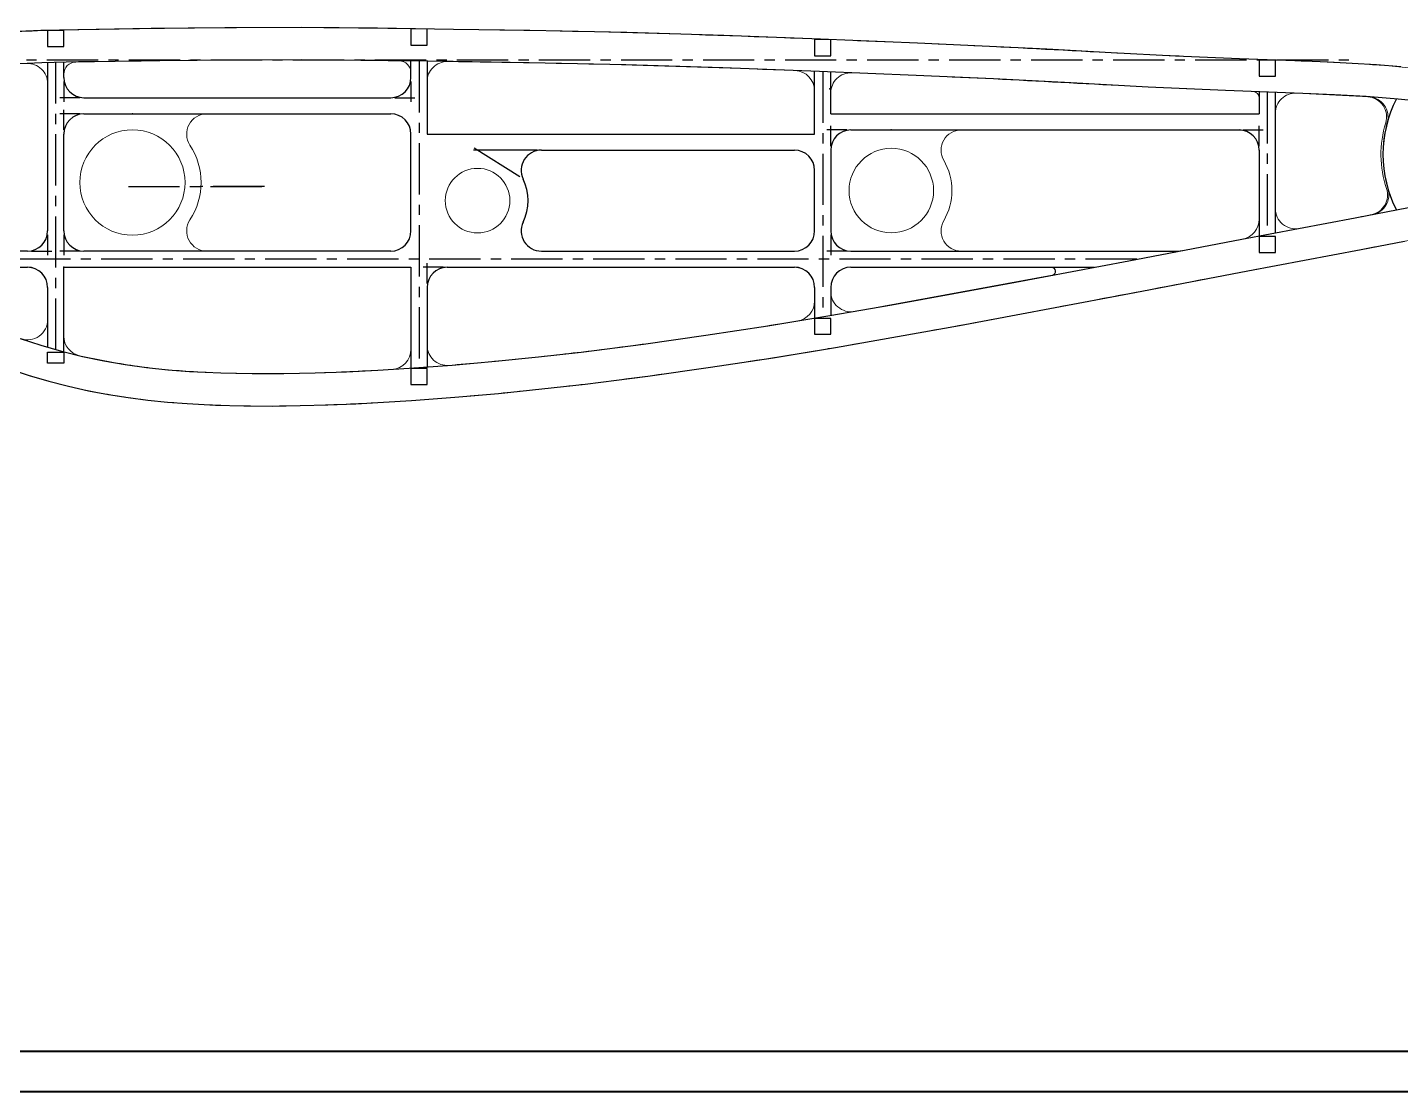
# Model space of a CAD drawing. Header units: millimetres. Extents: x 0 to 841, y -8 to 594.
# Drawn here: x 202.3 to 542.5, y 0.2 to 263.8 of the extents above; entities that cross this region are included whole.
import ezdxf

# ---------------------------------------------------------------- set-up
doc = ezdxf.new("R2010")
doc.units = ezdxf.units.MM
doc.header["$PDSIZE"] = -1
doc.linetypes.add('CENTERX2', pattern=[20.32, 12.7, -2.54, 2.54, -2.54])

msp = doc.modelspace()

# ---------------------------------------------------------------- linework, layer by layer
at = {"color": 7, "linetype": 'Continuous'}
for p, q in [((207.34, 263.02), (207.34, 259.02)), ((207.34, 263.02), (207.34, 259.02)), ((207.34, 263.02), (207.34, 259.02)), ((207.34, 263.02), (207.34, 259.02)), ((211.34, 259.02), (211.34, 263.13)), ((211.34, 259.02), (211.34, 263.13)), ((211.34, 259.02), (211.34, 263.13)), ((211.34, 259.02), (211.34, 263.13)), ((297.34, 263.45), (297.34, 259.39)), ((297.34, 263.45), (297.34, 259.39)), ((297.34, 263.45), (297.34, 259.39)), ((297.34, 263.45), (297.34, 259.39)), ((301.34, 259.39), (301.34, 263.39)), ((301.34, 259.39), (301.34, 263.39)), ((301.34, 259.39), (301.34, 263.39)), ((301.34, 259.39), (301.34, 263.39)), ((207.34, 259.02), (211.34, 259.02)), ((207.34, 259.02), (211.34, 259.02)), ((207.34, 259.02), (211.34, 259.02)), ((207.34, 259.02), (211.34, 259.02)), ((297.34, 259.39), (301.34, 259.39)), ((297.34, 259.39), (301.34, 259.39)), ((297.34, 259.39), (301.34, 259.39)), ((297.34, 259.39), (301.34, 259.39)), ((397.34, 260.91), (397.34, 256.75)), ((397.34, 260.91), (397.34, 256.75)), ((397.34, 260.91), (397.34, 256.75)), ((397.34, 260.91), (397.34, 256.75)), ((401.34, 256.75), (401.34, 260.75)), ((401.34, 256.75), (401.34, 260.75)), ((401.34, 256.75), (401.34, 260.75)), ((401.34, 256.75), (401.34, 260.75)), ((211.34, 251.37), (211.34, 255.13)), ((211.34, 251.37), (211.34, 255.13)), ((211.34, 251.37), (211.34, 255.13)), ((211.34, 251.37), (211.34, 255.13)), ((297.34, 251.37), (297.34, 255.45)), ((297.34, 251.37), (297.34, 255.45)), ((297.34, 251.37), (297.34, 255.45)), ((297.34, 251.37), (297.34, 255.45)), ((301.34, 255.39), (301.34, 237.37)), ((301.34, 255.39), (301.34, 237.37)), ((301.34, 255.39), (301.34, 237.37)), ((301.34, 255.39), (301.34, 237.37)), ((397.34, 256.75), (401.34, 256.75)), ((397.34, 256.75), (401.34, 256.75)), ((397.34, 256.75), (401.34, 256.75)), ((397.34, 256.75), (401.34, 256.75)), ((507.48, 255.82), (507.48, 251.68)), ((507.48, 255.82), (507.48, 251.68)), ((507.48, 255.82), (507.48, 251.68)), ((507.48, 255.82), (507.48, 251.68)), ((511.48, 251.68), (511.48, 255.68)), ((511.48, 251.68), (511.48, 255.68)), ((511.48, 251.68), (511.48, 255.68)), ((511.48, 251.68), (511.48, 255.68)), ((207.34, 255.02), (207.34, 213.37)), ((207.34, 255.02), (207.34, 213.37)), ((207.34, 255.02), (207.34, 213.37)), ((207.34, 255.02), (207.34, 213.37)), ((397.34, 237.37), (397.34, 252.9)), ((397.34, 237.37), (397.34, 252.9)), ((397.34, 237.37), (397.34, 252.9)), ((397.34, 237.37), (397.34, 252.9)), ((401.34, 242.37), (401.34, 252.74)), ((401.34, 242.37), (401.34, 252.74)), ((401.34, 242.37), (401.34, 252.74)), ((401.34, 242.37), (401.34, 252.74)), ((211.34, 250.37), (211.34, 245.37)), ((211.34, 250.37), (211.34, 245.37)), ((211.34, 250.37), (211.34, 245.37)), ((211.34, 250.37), (211.34, 245.37)), ((297.34, 250.37), (297.34, 245.37)), ((297.34, 250.37), (297.34, 245.37)), ((297.34, 250.37), (297.34, 245.37)), ((297.34, 250.37), (297.34, 245.37)), ((507.48, 251.68), (511.48, 251.68)), ((507.48, 251.68), (511.48, 251.68)), ((507.48, 251.68), (511.48, 251.68)), ((507.48, 251.68), (511.48, 251.68)), ((215.34, 246.37), (210.34, 246.37)), ((215.34, 246.37), (210.34, 246.37)), ((215.34, 246.37), (210.34, 246.37)), ((215.34, 246.37), (210.34, 246.37)), ((216.34, 246.37), (292.34, 246.37)), ((216.34, 246.37), (292.34, 246.37)), ((216.34, 246.37), (292.34, 246.37)), ((216.34, 246.37), (292.34, 246.37)), ((293.34, 246.37), (298.34, 246.37)), ((293.34, 246.37), (298.34, 246.37)), ((293.34, 246.37), (298.34, 246.37)), ((293.34, 246.37), (298.34, 246.37)), ((507.48, 247.82), (507.48, 242.37)), ((507.48, 247.82), (507.48, 242.37)), ((507.48, 247.82), (507.48, 242.37)), ((507.48, 247.82), (507.48, 242.37)), ((511.48, 212.88), (511.48, 247.68)), ((511.48, 212.88), (511.48, 247.68)), ((511.48, 212.88), (511.48, 247.68)), ((511.48, 212.88), (511.48, 247.68)), ((215.34, 242.37), (210.34, 242.37)), ((215.34, 242.37), (210.34, 242.37)), ((215.34, 242.37), (210.34, 242.37)), ((215.34, 242.37), (210.34, 242.37)), ((211.34, 238.37), (211.34, 243.37)), ((211.34, 238.37), (211.34, 243.37)), ((211.34, 238.37), (211.34, 243.37)), ((211.34, 238.37), (211.34, 243.37)), ((216.34, 242.37), (292.34, 242.37)), ((216.34, 242.37), (292.34, 242.37)), ((216.34, 242.37), (292.34, 242.37)), ((216.34, 242.37), (292.34, 242.37)), ((401.34, 242.37), (507.48, 242.37)), ((401.34, 242.37), (507.48, 242.37)), ((401.34, 242.37), (507.48, 242.37)), ((401.34, 242.37), (507.48, 242.37)), ((405.34, 238.37), (400.34, 238.37)), ((405.34, 238.37), (400.34, 238.37)), ((405.34, 238.37), (400.34, 238.37)), ((405.34, 238.37), (400.34, 238.37)), ((401.34, 234.37), (401.34, 239.37)), ((401.34, 234.37), (401.34, 239.37)), ((401.34, 234.37), (401.34, 239.37)), ((401.34, 234.37), (401.34, 239.37)), ((406.34, 238.37), (502.48, 238.37)), ((406.34, 238.37), (502.48, 238.37)), ((406.34, 238.37), (502.48, 238.37)), ((406.34, 238.37), (502.48, 238.37)), ((503.48, 238.37), (508.48, 238.37)), ((503.48, 238.37), (508.48, 238.37)), ((503.48, 238.37), (508.48, 238.37)), ((503.48, 238.37), (508.48, 238.37)), ((507.48, 234.37), (507.48, 239.37)), ((507.48, 234.37), (507.48, 239.37)), ((507.48, 234.37), (507.48, 239.37)), ((507.48, 234.37), (507.48, 239.37)), ((211.34, 213.37), (211.34, 237.37)), ((211.34, 213.37), (211.34, 237.37)), ((211.34, 213.37), (211.34, 237.37)), ((211.34, 213.37), (211.34, 237.37)), ((297.34, 213.37), (297.34, 237.37)), ((297.34, 213.37), (297.34, 237.37)), ((297.34, 213.37), (297.34, 237.37)), ((297.34, 213.37), (297.34, 237.37)), ((301.34, 237.37), (397.34, 237.37)), ((301.34, 237.37), (397.34, 237.37)), ((301.34, 237.37), (397.34, 237.37)), ((301.34, 237.37), (397.34, 237.37)), ((328.65, 233.37), (312.84, 233.37)), ((328.65, 233.37), (312.84, 233.37)), ((328.65, 233.37), (312.84, 233.37)), ((328.65, 233.37), (312.84, 233.37)), ((324.29, 226.76), (312.99, 233.9)), ((324.29, 226.76), (312.99, 233.9)), ((324.29, 226.76), (312.99, 233.9)), ((324.29, 226.76), (312.99, 233.9)), ((329.65, 233.37), (392.34, 233.37)), ((329.65, 233.37), (392.34, 233.37)), ((329.65, 233.37), (392.34, 233.37)), ((329.65, 233.37), (392.34, 233.37)), ((401.34, 233.37), (401.34, 213.37)), ((401.34, 233.37), (401.34, 213.37)), ((401.34, 233.37), (401.34, 213.37)), ((401.34, 233.37), (401.34, 213.37)), ((507.48, 233.37), (507.48, 212.12)), ((507.48, 233.37), (507.48, 212.12)), ((507.48, 233.37), (507.48, 212.12)), ((507.48, 233.37), (507.48, 212.12)), ((397.34, 213.37), (397.34, 228.37)), ((397.34, 213.37), (397.34, 228.37)), ((397.34, 213.37), (397.34, 228.37)), ((397.34, 213.37), (397.34, 228.37)), ((207.34, 212.37), (207.34, 207.37)), ((207.34, 212.37), (207.34, 207.37)), ((207.34, 212.37), (207.34, 207.37)), ((207.34, 212.37), (207.34, 207.37)), ((211.34, 212.37), (211.34, 207.37)), ((211.34, 212.37), (211.34, 207.37)), ((211.34, 212.37), (211.34, 207.37)), ((211.34, 212.37), (211.34, 207.37)), ((401.34, 212.37), (401.34, 207.37)), ((401.34, 212.37), (401.34, 207.37)), ((401.34, 212.37), (401.34, 207.37)), ((401.34, 212.37), (401.34, 207.37)), ((507.48, 212.12), (507.48, 208.02)), ((507.48, 212.12), (507.48, 208.02)), ((507.48, 212.12), (507.48, 208.02)), ((507.48, 212.12), (507.48, 208.02)), ((511.48, 212.02), (507.48, 212.02)), ((511.48, 212.02), (507.48, 212.02)), ((511.48, 212.02), (507.48, 212.02)), ((511.48, 212.02), (507.48, 212.02)), ((511.48, 208.02), (511.48, 212.02)), ((511.48, 208.02), (511.48, 212.02)), ((511.48, 208.02), (511.48, 212.02)), ((511.48, 208.02), (511.48, 212.02)), ((202.34, 208.37), (165.21, 208.37)), ((202.34, 208.37), (165.21, 208.37)), ((202.34, 208.37), (165.21, 208.37)), ((202.34, 208.37), (165.21, 208.37)), ((203.34, 208.37), (208.34, 208.37)), ((203.34, 208.37), (208.34, 208.37)), ((203.34, 208.37), (208.34, 208.37)), ((203.34, 208.37), (208.34, 208.37)), ((215.34, 208.37), (210.34, 208.37)), ((215.34, 208.37), (210.34, 208.37)), ((215.34, 208.37), (210.34, 208.37)), ((215.34, 208.37), (210.34, 208.37)), ((292.34, 208.37), (216.34, 208.37)), ((292.34, 208.37), (216.34, 208.37)), ((292.34, 208.37), (216.34, 208.37)), ((292.34, 208.37), (216.34, 208.37)), ((329.65, 208.37), (392.34, 208.37)), ((329.65, 208.37), (392.34, 208.37)), ((329.65, 208.37), (392.34, 208.37)), ((329.65, 208.37), (392.34, 208.37)), ((405.34, 208.37), (400.34, 208.37)), ((405.34, 208.37), (400.34, 208.37)), ((405.34, 208.37), (400.34, 208.37)), ((405.34, 208.37), (400.34, 208.37)), ((406.34, 208.37), (487.63, 208.37)), ((406.34, 208.37), (487.63, 208.37)), ((406.34, 208.37), (487.63, 208.37)), ((406.34, 208.37), (487.63, 208.37)), ((507.48, 208.02), (511.48, 208.02)), ((507.48, 208.02), (511.48, 208.02)), ((507.48, 208.02), (511.48, 208.02)), ((507.48, 208.02), (511.48, 208.02)), ((169.51, 204.37), (202.34, 204.37)), ((169.51, 204.37), (202.34, 204.37)), ((169.51, 204.37), (202.34, 204.37)), ((169.51, 204.37), (202.34, 204.37)), ((211.34, 183.42), (211.34, 204.37)), ((211.34, 204.37), (297.34, 204.37)), ((211.34, 183.42), (211.34, 204.37)), ((211.34, 204.37), (297.34, 204.37)), ((211.34, 183.42), (211.34, 204.37)), ((211.34, 204.37), (297.34, 204.37)), ((211.34, 183.42), (211.34, 204.37)), ((211.34, 204.37), (297.34, 204.37)), ((297.34, 204.37), (297.34, 179.37)), ((297.34, 204.37), (297.34, 179.37)), ((297.34, 204.37), (297.34, 179.37)), ((297.34, 204.37), (297.34, 179.37)), ((305.34, 204.37), (300.34, 204.37)), ((305.34, 204.37), (300.34, 204.37)), ((305.34, 204.37), (300.34, 204.37)), ((305.34, 204.37), (300.34, 204.37)), ((301.34, 200.37), (301.34, 205.37)), ((301.34, 200.37), (301.34, 205.37)), ((301.34, 200.37), (301.34, 205.37)), ((301.34, 200.37), (301.34, 205.37)), ((306.34, 204.37), (392.34, 204.37)), ((306.34, 204.37), (392.34, 204.37)), ((306.34, 204.37), (392.34, 204.37)), ((306.34, 204.37), (392.34, 204.37)), ((406.34, 204.37), (466.65, 204.37)), ((406.34, 204.37), (466.65, 204.37)), ((406.34, 204.37), (466.65, 204.37)), ((406.34, 204.37), (466.65, 204.37)), ((207.34, 199.37), (207.34, 184.54)), ((207.34, 199.37), (207.34, 184.54)), ((207.34, 199.37), (207.34, 184.54)), ((207.34, 199.37), (207.34, 184.54)), ((301.34, 199.37), (301.34, 179.65)), ((301.34, 199.37), (301.34, 179.65)), ((301.34, 199.37), (301.34, 179.65)), ((301.34, 199.37), (301.34, 179.65)), ((397.34, 199.37), (397.34, 191.76)), ((397.34, 199.37), (397.34, 191.76)), ((397.34, 199.37), (397.34, 191.76)), ((397.34, 199.37), (397.34, 191.76)), ((401.34, 199.37), (401.34, 192.43)), ((401.34, 199.37), (401.34, 192.43)), ((401.34, 199.37), (401.34, 192.43)), ((401.34, 199.37), (401.34, 192.43)), ((397.34, 191.76), (397.34, 187.76)), ((397.34, 191.76), (397.34, 187.76)), ((397.34, 191.76), (397.34, 187.76)), ((397.34, 191.76), (397.34, 187.76)), ((401.34, 191.66), (397.34, 191.66)), ((401.34, 191.66), (397.34, 191.66)), ((401.34, 191.66), (397.34, 191.66)), ((401.34, 191.66), (397.34, 191.66)), ((401.34, 187.76), (401.34, 191.66)), ((401.34, 187.76), (401.34, 191.66)), ((401.34, 187.76), (401.34, 191.66)), ((401.34, 187.76), (401.34, 191.66)), ((397.34, 187.76), (401.34, 187.76)), ((397.34, 187.76), (401.34, 187.76)), ((397.34, 187.76), (401.34, 187.76)), ((397.34, 187.76), (401.34, 187.76)), ((207.34, 180.63), (207.34, 183.32)), ((207.34, 183.32), (211.34, 183.32)), ((207.34, 180.63), (207.34, 183.32)), ((207.34, 183.32), (211.34, 183.32)), ((207.34, 180.63), (207.34, 183.32)), ((207.34, 183.32), (211.34, 183.32)), ((207.34, 180.63), (207.34, 183.32)), ((207.34, 183.32), (211.34, 183.32)), ((211.34, 180.63), (207.34, 180.63)), ((211.34, 180.63), (207.34, 180.63)), ((211.34, 180.63), (207.34, 180.63)), ((211.34, 180.63), (207.34, 180.63)), ((211.34, 183.32), (211.34, 180.63)), ((211.34, 183.32), (211.34, 180.63)), ((211.34, 183.32), (211.34, 180.63)), ((211.34, 183.32), (211.34, 180.63)), ((297.34, 179.37), (297.34, 175.37)), ((297.34, 179.37), (297.34, 175.37)), ((297.34, 179.37), (297.34, 175.37)), ((297.34, 179.37), (297.34, 175.37)), ((301.34, 179.27), (297.34, 179.27)), ((301.34, 179.27), (297.34, 179.27)), ((301.34, 179.27), (297.34, 179.27)), ((301.34, 179.27), (297.34, 179.27)), ((301.34, 175.37), (301.34, 179.27)), ((301.34, 175.37), (301.34, 179.27)), ((301.34, 175.37), (301.34, 179.27)), ((301.34, 175.37), (301.34, 179.27)), ((297.34, 175.37), (301.34, 175.37)), ((297.34, 175.37), (301.34, 175.37)), ((297.34, 175.37), (301.34, 175.37)), ((297.34, 175.37), (301.34, 175.37))]:
    msp.add_line(p, q, dxfattribs=at)
at = {"color": 7, "linetype": 'Continuous', "lineweight": 15}
for p, q in [((207.34, 263.02), (207.34, 259.02)), ((207.34, 263.02), (211.34, 263.02)), ((211.34, 259.02), (211.34, 263.13)), ((211.34, 259.02), (211.34, 263.02)), ((297.34, 263.45), (297.34, 259.39)), ((301.34, 263.39), (297.34, 263.39)), ((297.34, 263.39), (297.34, 259.39)), ((301.34, 259.39), (301.34, 263.39)), ((207.34, 259.02), (211.34, 259.02)), ((297.34, 259.39), (301.34, 259.39)), ((397.34, 260.91), (397.34, 256.75)), ((397.34, 260.75), (401.34, 260.75)), ((397.34, 256.75), (397.34, 260.75)), ((401.34, 256.75), (401.34, 260.75)), ((397.34, 256.75), (401.34, 256.75)), ((507.48, 255.82), (507.48, 251.68)), ((507.48, 255.68), (511.48, 255.68)), ((507.48, 251.68), (507.48, 255.68)), ((511.48, 251.68), (511.48, 255.68)), ((211.34, 251.37), (211.34, 252.2)), ((297.34, 251.37), (297.34, 252.49)), ((207.34, 249.84), (207.34, 213.37)), ((301.34, 250.31), (301.34, 237.37)), ((507.48, 251.68), (511.48, 251.68)), ((216.34, 246.37), (292.34, 246.37)), ((397.34, 237.37), (397.34, 248.09)), ((401.34, 242.37), (401.34, 247.54)), ((507.48, 246.37), (507.48, 242.37)), ((534.73, 246.58), (516.67, 247.48)), ((216.34, 242.37), (292.34, 242.37)), ((292.34, 242.36), (246.78, 242.36)), ((401.34, 242.37), (507.48, 242.37)), ((511.48, 218.91), (511.48, 242.49)), ((406.34, 238.37), (502.48, 238.37)), ((433.66, 238.36), (502.48, 238.36)), ((211.34, 213.37), (211.34, 237.37)), ((297.34, 213.37), (297.34, 237.37)), ((301.34, 237.37), (397.34, 237.37)), ((329.38, 233.36), (392.34, 233.36)), ((329.65, 233.37), (392.34, 233.37)), ((401.34, 233.37), (401.34, 213.37)), ((507.48, 233.37), (507.48, 216.27)), ((397.34, 213.37), (397.34, 228.37)), ((488.1, 208.46), (503.41, 211.36)), ((507.48, 212.02), (507.48, 208.02)), ((511.48, 212.02), (507.48, 212.02)), ((511.48, 208.02), (511.48, 212.02)), ((292.34, 208.37), (216.34, 208.37)), ((329.65, 208.37), (392.34, 208.37)), ((406.34, 208.37), (487.16, 208.37)), ((507.48, 208.02), (511.48, 208.02)), ((211.34, 204.37), (297.34, 204.37)), ((211.34, 187.34), (211.34, 204.37)), ((211.34, 204.36), (297.34, 204.36)), ((297.34, 204.37), (297.34, 184.05)), ((306.34, 204.37), (392.34, 204.37)), ((306.34, 204.36), (392.34, 204.36)), ((406.33, 204.36), (455.98, 204.36)), ((406.34, 204.37), (456.02, 204.37)), ((407.19, 193.43), (456.2, 202.38)), ((207.34, 199.37), (207.34, 191.41)), ((301.34, 199.37), (301.34, 185.05)), ((397.34, 199.37), (397.34, 196)), ((401.34, 199.37), (401.34, 198.36)), ((397.34, 191.66), (397.34, 187.76)), ((401.34, 191.66), (397.34, 191.66)), ((401.34, 187.76), (401.34, 191.66)), ((397.34, 187.76), (401.34, 187.76)), ((400.6, 184.23), (401.34, 184.23)), ((207.34, 180.63), (207.34, 183.32)), ((207.34, 183.32), (211.34, 183.32)), ((211.34, 180.63), (207.34, 180.63)), ((211.34, 183.32), (211.34, 180.63)), ((297.34, 179.27), (297.34, 175.37)), ((301.34, 179.27), (297.34, 179.27)), ((301.34, 175.37), (301.34, 179.27)), ((297.34, 175.37), (301.34, 175.37))]:
    msp.add_line(p, q, dxfattribs=at)
at = {"color": 7, "linetype": 'CENTERX2'}
for p, q in [((105.54, 255.74), (529.65, 255.74)), ((105.54, 255.74), (529.65, 255.74)), ((105.54, 255.74), (529.65, 255.74)), ((105.54, 255.74), (529.65, 255.74)), ((299.34, 255.42), (299.34, 179.51)), ((299.34, 255.42), (299.34, 179.51)), ((299.34, 255.42), (299.34, 179.51)), ((299.34, 255.42), (299.34, 179.51)), ((209.34, 183.96), (209.34, 255.08)), ((209.34, 183.96), (209.34, 255.08)), ((209.34, 183.96), (209.34, 255.08)), ((209.34, 183.96), (209.34, 255.08)), ((399.34, 252.82), (399.34, 192.09)), ((399.34, 252.82), (399.34, 192.09)), ((399.34, 252.82), (399.34, 192.09)), ((399.34, 252.82), (399.34, 192.09)), ((509.48, 247.75), (509.48, 212.5)), ((509.48, 247.75), (509.48, 212.5)), ((509.48, 247.75), (509.48, 212.5)), ((509.48, 247.75), (509.48, 212.5)), ((227.34, 224.37), (261.05, 224.37)), ((227.34, 224.37), (261.05, 224.37)), ((227.34, 224.37), (261.05, 224.37)), ((227.34, 224.37), (261.05, 224.37)), ((261.05, 224.37), (245.33, 224.37)), ((261.05, 224.37), (245.33, 224.37)), ((261.05, 224.37), (245.33, 224.37)), ((261.05, 224.37), (245.33, 224.37)), ((477.14, 206.37), (167.28, 206.37)), ((477.14, 206.37), (167.28, 206.37)), ((477.14, 206.37), (167.28, 206.37)), ((477.14, 206.37), (167.28, 206.37))]:
    msp.add_line(p, q, dxfattribs=at)
at = {"color": 7, "linetype": 'Continuous', "lineweight": 40}
for p, q in [((25.08, 10.21), (831.08, 10.21)), ((0.08, 0.21), (841.08, 0.21))]:
    msp.add_line(p, q, dxfattribs=at)
at = {"color": 7, "linetype": 'Continuous', "flags": 128}
for points in [[(542.59, 253.99), (536.54, 254.47), (530.53, 254.85), (524.55, 255.16), (518.6, 255.41), (502.61, 256), (486.72, 256.68), (470.8, 257.5), (454.83, 258.35), (438.83, 259.15), (422.83, 259.87), (398.84, 260.85), (374.85, 261.74), (350.81, 262.48), (326.77, 262.99), (307.92, 263.29), (289.07, 263.57), (270.15, 263.73), (251.23, 263.68), (242.12, 263.59), (233.02, 263.49), (223.93, 263.36), (214.81, 263.21), (205.62, 262.97), (196.37, 262.57)], [(542.59, 253.99), (536.54, 254.47), (530.53, 254.85), (524.55, 255.16), (518.6, 255.41), (502.61, 256), (486.72, 256.68), (470.8, 257.5), (454.83, 258.35), (438.83, 259.15), (422.83, 259.87), (398.84, 260.85), (374.85, 261.74), (350.81, 262.48), (326.77, 262.99), (307.92, 263.29), (289.07, 263.57), (270.15, 263.73), (251.23, 263.68), (242.12, 263.59), (233.02, 263.49), (223.93, 263.36), (214.81, 263.21), (205.62, 262.97), (196.37, 262.57)], [(542.59, 253.99), (536.54, 254.47), (530.53, 254.85), (524.55, 255.16), (518.6, 255.41), (502.61, 256), (486.72, 256.68), (470.8, 257.5), (454.83, 258.35), (438.83, 259.15), (422.83, 259.87), (398.84, 260.85), (374.85, 261.74), (350.81, 262.48), (326.77, 262.99), (307.92, 263.29), (289.07, 263.57), (270.15, 263.73), (251.23, 263.68), (242.12, 263.59), (233.02, 263.49), (223.93, 263.36), (214.81, 263.21), (205.62, 262.97), (196.37, 262.57)], [(542.59, 253.99), (536.54, 254.47), (530.53, 254.85), (524.55, 255.16), (518.6, 255.41), (502.61, 256), (486.72, 256.68), (470.8, 257.5), (454.83, 258.35), (438.83, 259.15), (422.83, 259.87), (398.84, 260.85), (374.85, 261.74), (350.81, 262.48), (326.77, 262.99), (307.92, 263.29), (289.07, 263.57), (270.15, 263.73), (251.23, 263.68), (242.12, 263.59), (233.02, 263.49), (223.93, 263.36), (214.81, 263.21), (205.62, 262.97), (196.37, 262.57)], [(549.35, 245.23), (541.87, 246.02), (534.01, 246.63), (526.15, 247.07), (518.28, 247.42), (499.11, 248.13), (479.95, 249.01), (460.8, 250.02), (441.64, 251), (422.48, 251.87), (398.53, 252.85), (374.57, 253.75), (350.61, 254.49), (326.64, 255), (307.8, 255.29), (288.96, 255.57), (270.13, 255.73), (251.29, 255.68), (242.21, 255.6), (233.13, 255.49), (224.05, 255.36), (214.97, 255.21), (205.89, 254.97), (196.82, 254.58)], [(549.35, 245.23), (541.87, 246.02), (534.01, 246.63), (526.15, 247.07), (518.28, 247.42), (499.11, 248.13), (479.95, 249.01), (460.8, 250.02), (441.64, 251), (422.48, 251.87), (398.53, 252.85), (374.57, 253.75), (350.61, 254.49), (326.64, 255), (307.8, 255.29), (288.96, 255.57), (270.13, 255.73), (251.29, 255.68), (242.21, 255.6), (233.13, 255.49), (224.05, 255.36), (214.97, 255.21), (205.89, 254.97), (196.82, 254.58)], [(549.35, 245.23), (541.87, 246.02), (534.01, 246.63), (526.15, 247.07), (518.28, 247.42), (499.11, 248.13), (479.95, 249.01), (460.8, 250.02), (441.64, 251), (422.48, 251.87), (398.53, 252.85), (374.57, 253.75), (350.61, 254.49), (326.64, 255), (307.8, 255.29), (288.96, 255.57), (270.13, 255.73), (251.29, 255.68), (242.21, 255.6), (233.13, 255.49), (224.05, 255.36), (214.97, 255.21), (205.89, 254.97), (196.82, 254.58)], [(549.35, 245.23), (541.87, 246.02), (534.01, 246.63), (526.15, 247.07), (518.28, 247.42), (499.11, 248.13), (479.95, 249.01), (460.8, 250.02), (441.64, 251), (422.48, 251.87), (398.53, 252.85), (374.57, 253.75), (350.61, 254.49), (326.64, 255), (307.8, 255.29), (288.96, 255.57), (270.13, 255.73), (251.29, 255.68), (242.21, 255.6), (233.13, 255.49), (224.05, 255.36), (214.97, 255.21), (205.89, 254.97), (196.82, 254.58)], [(200.57, 186.73), (205.65, 185.05), (210.8, 183.57), (215.99, 182.28), (221.23, 181.19), (226.51, 180.29), (231.81, 179.57), (237.13, 179), (242.47, 178.58), (250.24, 178.19), (258.02, 178.02), (265.81, 178.03), (273.59, 178.19), (281.37, 178.47), (289.15, 178.86), (296.91, 179.34), (307.59, 180.14), (318.25, 181.09), (328.9, 182.17), (339.53, 183.38), (354.98, 185.34), (370.39, 187.51), (385.78, 189.87), (401.14, 192.4), (416.48, 195.06), (431.8, 197.83), (447.11, 200.67), (475.15, 205.99), (503.19, 211.32), (531.24, 216.61), (541.94, 218.65), (552.64, 220.74)], [(200.57, 186.73), (205.65, 185.05), (210.8, 183.57), (215.99, 182.28), (221.23, 181.19), (226.51, 180.29), (231.81, 179.57), (237.13, 179), (242.47, 178.58), (250.24, 178.19), (258.02, 178.02), (265.81, 178.03), (273.59, 178.19), (281.37, 178.47), (289.15, 178.86), (296.91, 179.34), (307.59, 180.14), (318.25, 181.09), (328.9, 182.17), (339.53, 183.38), (354.98, 185.34), (370.39, 187.51), (385.78, 189.87), (401.14, 192.4), (416.48, 195.06), (431.8, 197.83), (447.11, 200.67), (475.15, 205.99), (503.19, 211.32), (531.24, 216.61), (541.94, 218.65), (552.64, 220.74)], [(200.57, 186.73), (205.65, 185.05), (210.8, 183.57), (215.99, 182.28), (221.23, 181.19), (226.51, 180.29), (231.81, 179.57), (237.13, 179), (242.47, 178.58), (250.24, 178.19), (258.02, 178.02), (265.81, 178.03), (273.59, 178.19), (281.37, 178.47), (289.15, 178.86), (296.91, 179.34), (307.59, 180.14), (318.25, 181.09), (328.9, 182.17), (339.53, 183.38), (354.98, 185.34), (370.39, 187.51), (385.78, 189.87), (401.14, 192.4), (416.48, 195.06), (431.8, 197.83), (447.11, 200.67), (475.15, 205.99), (503.19, 211.32), (531.24, 216.61), (541.94, 218.65), (552.64, 220.74)], [(200.57, 186.73), (205.65, 185.05), (210.8, 183.57), (215.99, 182.28), (221.23, 181.19), (226.51, 180.29), (231.81, 179.57), (237.13, 179), (242.47, 178.58), (250.24, 178.19), (258.02, 178.02), (265.81, 178.03), (273.59, 178.19), (281.37, 178.47), (289.15, 178.86), (296.91, 179.34), (307.59, 180.14), (318.25, 181.09), (328.9, 182.17), (339.53, 183.38), (354.98, 185.34), (370.39, 187.51), (385.78, 189.87), (401.14, 192.4), (416.48, 195.06), (431.8, 197.83), (447.11, 200.67), (475.15, 205.99), (503.19, 211.32), (531.24, 216.61), (541.94, 218.65), (552.64, 220.74)], [(197.91, 179.18), (202.73, 177.58), (207.6, 176.14), (212.51, 174.88), (217.45, 173.79), (222.41, 172.85), (227.29, 172.09), (232.18, 171.47), (237.06, 170.98), (241.94, 170.6), (248.96, 170.22), (255.95, 170.03), (262.92, 170), (269.86, 170.09), (276.79, 170.29), (283.69, 170.57), (290.58, 170.93), (297.46, 171.36), (308.24, 172.16), (319.01, 173.12), (329.75, 174.22), (340.48, 175.44), (356.04, 177.41), (371.56, 179.6), (387.04, 181.97), (402.48, 184.51), (417.88, 187.18), (433.25, 189.96), (448.59, 192.81), (476.65, 198.13), (504.68, 203.46), (532.73, 208.75), (543.46, 210.8)], [(197.91, 179.18), (202.73, 177.58), (207.6, 176.14), (212.51, 174.88), (217.45, 173.79), (222.41, 172.85), (227.29, 172.09), (232.18, 171.47), (237.06, 170.98), (241.94, 170.6), (248.96, 170.22), (255.95, 170.03), (262.92, 170), (269.86, 170.09), (276.79, 170.29), (283.69, 170.57), (290.58, 170.93), (297.46, 171.36), (308.24, 172.16), (319.01, 173.12), (329.75, 174.22), (340.48, 175.44), (356.04, 177.41), (371.56, 179.6), (387.04, 181.97), (402.48, 184.51), (417.88, 187.18), (433.25, 189.96), (448.59, 192.81), (476.65, 198.13), (504.68, 203.46), (532.73, 208.75), (543.46, 210.8)], [(197.91, 179.18), (202.73, 177.58), (207.6, 176.14), (212.51, 174.88), (217.45, 173.79), (222.41, 172.85), (227.29, 172.09), (232.18, 171.47), (237.06, 170.98), (241.94, 170.6), (248.96, 170.22), (255.95, 170.03), (262.92, 170), (269.86, 170.09), (276.79, 170.29), (283.69, 170.57), (290.58, 170.93), (297.46, 171.36), (308.24, 172.16), (319.01, 173.12), (329.75, 174.22), (340.48, 175.44), (356.04, 177.41), (371.56, 179.6), (387.04, 181.97), (402.48, 184.51), (417.88, 187.18), (433.25, 189.96), (448.59, 192.81), (476.65, 198.13), (504.68, 203.46), (532.73, 208.75), (543.46, 210.8)], [(197.91, 179.18), (202.73, 177.58), (207.6, 176.14), (212.51, 174.88), (217.45, 173.79), (222.41, 172.85), (227.29, 172.09), (232.18, 171.47), (237.06, 170.98), (241.94, 170.6), (248.96, 170.22), (255.95, 170.03), (262.92, 170), (269.86, 170.09), (276.79, 170.29), (283.69, 170.57), (290.58, 170.93), (297.46, 171.36), (308.24, 172.16), (319.01, 173.12), (329.75, 174.22), (340.48, 175.44), (356.04, 177.41), (371.56, 179.6), (387.04, 181.97), (402.48, 184.51), (417.88, 187.18), (433.25, 189.96), (448.59, 192.81), (476.65, 198.13), (504.68, 203.46), (532.73, 208.75), (543.46, 210.8)]]:
    msp.add_lwpolyline(points, dxfattribs=at)
at = {"color": 7, "linetype": 'Continuous', "lineweight": 15}
for centre, radius in [((228.34, 225.36), 13.04), ((416.34, 223.36), 10.47), ((313.84, 220.87), 8)]:
    msp.add_circle(centre, radius, dxfattribs=at)
for centre, radius, start, end in [((214.34, 252.2), 3, 91.1818, 180), ((294.34, 252.49), 3, 0, 89.1644), ((306.34, 250.31), 5, 89.152, 180), ((202.34, 249.84), 5, 0, 92.3565), ((392.34, 248.09), 5, 0, 87.7897), ((406.34, 247.54), 5, 87.6975, 180), ((216.34, 251.37), 5, 180, 270), ((292.34, 251.37), 5, 270, 0), ((505.98, 246.37), 1.5, 360, 87.9392), ((516.48, 242.49), 5, 87.7821, 180), ((534.05, 241.61), 5, 342.8464, 86.2274), ((534.4, 241.59), 5, 344.6261, 86.1741), ((216.34, 237.37), 5, 90, 180), ((246.78, 237.37), 5, 90, 213.0557), ((292.34, 237.37), 5, 360, 90), ((406.34, 233.37), 5, 90, 180), ((433.66, 233.37), 5, 90, 210), ((502.48, 233.37), 5, 360, 90), ((502.48, 233.36), 5, 0, 90), ((564.18, 232.31), 26.54, 162.8464, 198.5551), ((568.15, 232.31), 30, 164.6261, 196.5618), ((228.34, 225.37), 17, 326.9443, 33.0557), ((329.65, 228.37), 5, 90, 205.3769), ((392.34, 228.37), 5, 0, 90), ((416.34, 223.37), 15, 330, 30), ((313.84, 220.87), 12.5, 334.6231, 25.3769), ((534.28, 222.27), 5, 280.7985, 18.5551), ((534.6, 222.33), 5, 280.8034, 16.5618), ((516.48, 218.91), 5, 180, 280.6614), ((246.78, 213.37), 5, 146.9443, 270), ((329.65, 213.37), 5, 154.6231, 270), ((433.66, 213.37), 5, 150, 270), ((502.48, 216.27), 5, 280.6822, 360), ((202.34, 213.37), 5, 270, 0), ((216.34, 213.37), 5, 180, 270), ((292.34, 213.37), 5, 270, 0), ((392.34, 213.37), 5, 270, 0), ((406.34, 213.37), 5, 180, 270), ((487.16, 213.37), 5, 270, 280.7755), ((202.34, 199.37), 5, 0, 90), ((202.34, 199.36), 5, 0, 90), ((306.34, 199.37), 5, 90, 180), ((306.34, 199.36), 5, 90, 180), ((392.34, 199.37), 5, 0, 90), ((392.34, 199.36), 5, 0, 90), ((406.34, 199.37), 5, 90, 180), ((455.98, 203.36), 1, 280.7178, 90), ((456.02, 203.37), 1, 280.7181, 90), ((406.34, 198.36), 5, 180, 279.7978), ((392.34, 196), 5, 279.3221, 0), ((202.34, 191.41), 5, 250.5868, 0), ((216.34, 187.34), 5, 180, 256.8891), ((292.34, 184.05), 5, 273.5104, 0), ((306.34, 185.05), 5, 180, 274.6303)]:
    msp.add_arc(centre, radius, start, end, dxfattribs=at)
at = {"color": 7, "linetype": 'Continuous'}
for centre, radius, start, end in [((216.34, 251.37), 5, 180, 270), ((216.34, 251.37), 5, 180, 270), ((216.34, 251.37), 5, 180, 270), ((216.34, 251.37), 5, 180, 270), ((292.34, 251.37), 5, 270, 0), ((292.34, 251.37), 5, 270, 0), ((292.34, 251.37), 5, 270, 0), ((292.34, 251.37), 5, 270, 0), ((568.15, 232.31), 30, 152.7251, 207.2749), ((568.15, 232.31), 30, 152.7251, 207.2749), ((568.15, 232.31), 30, 152.7251, 207.2749), ((568.15, 232.31), 30, 152.7251, 207.2749), ((216.34, 237.37), 5, 90, 180), ((216.34, 237.37), 5, 90, 180), ((216.34, 237.37), 5, 90, 180), ((216.34, 237.37), 5, 90, 180), ((292.34, 237.37), 5, 360, 90), ((292.34, 237.37), 5, 360, 90), ((292.34, 237.37), 5, 360, 90), ((292.34, 237.37), 5, 360, 90), ((406.34, 233.37), 5, 90, 180), ((406.34, 233.37), 5, 90, 180), ((406.34, 233.37), 5, 90, 180), ((406.34, 233.37), 5, 90, 180), ((502.48, 233.37), 5, 360, 90), ((502.48, 233.37), 5, 360, 90), ((502.48, 233.37), 5, 360, 90), ((502.48, 233.37), 5, 360, 90), ((329.65, 228.37), 5, 90, 205.3769), ((329.65, 228.37), 5, 90, 205.3769), ((329.65, 228.37), 5, 90, 205.3769), ((329.65, 228.37), 5, 90, 205.3769), ((392.34, 228.37), 5, 0, 90), ((392.34, 228.37), 5, 0, 90), ((392.34, 228.37), 5, 0, 90), ((392.34, 228.37), 5, 0, 90), ((313.84, 220.87), 12.5, 334.6231, 25.3769), ((313.84, 220.87), 12.5, 334.6231, 25.3769), ((313.84, 220.87), 12.5, 334.6231, 25.3769), ((313.84, 220.87), 12.5, 334.6231, 25.3769), ((329.65, 213.37), 5, 154.6231, 270), ((329.65, 213.37), 5, 154.6231, 270), ((329.65, 213.37), 5, 154.6231, 270), ((329.65, 213.37), 5, 154.6231, 270), ((202.34, 213.37), 5, 270, 0), ((202.34, 213.37), 5, 270, 0), ((202.34, 213.37), 5, 270, 0), ((202.34, 213.37), 5, 270, 0), ((216.34, 213.37), 5, 180, 270), ((216.34, 213.37), 5, 180, 270), ((216.34, 213.37), 5, 180, 270), ((216.34, 213.37), 5, 180, 270), ((292.34, 213.37), 5, 270, 0), ((292.34, 213.37), 5, 270, 0), ((292.34, 213.37), 5, 270, 0), ((292.34, 213.37), 5, 270, 0), ((392.34, 213.37), 5, 270, 0), ((392.34, 213.37), 5, 270, 0), ((392.34, 213.37), 5, 270, 0), ((392.34, 213.37), 5, 270, 0), ((406.34, 213.37), 5, 180, 270), ((406.34, 213.37), 5, 180, 270), ((406.34, 213.37), 5, 180, 270), ((406.34, 213.37), 5, 180, 270), ((202.34, 199.37), 5, 0, 90), ((202.34, 199.37), 5, 0, 90), ((202.34, 199.37), 5, 0, 90), ((202.34, 199.37), 5, 0, 90), ((306.34, 199.37), 5, 90, 180), ((306.34, 199.37), 5, 90, 180), ((306.34, 199.37), 5, 90, 180), ((306.34, 199.37), 5, 90, 180), ((392.34, 199.37), 5, 0, 90), ((392.34, 199.37), 5, 0, 90), ((392.34, 199.37), 5, 0, 90), ((392.34, 199.37), 5, 0, 90), ((406.34, 199.37), 5, 90, 180), ((406.34, 199.37), 5, 90, 180), ((406.34, 199.37), 5, 90, 180), ((406.34, 199.37), 5, 90, 180)]:
    msp.add_arc(centre, radius, start, end, dxfattribs=at)
at = {"color": 7, "linetype": 'Continuous', "lineweight": 15}
for points, knots in [([(207.34, 263.02), (203.94, 262.9), (197.12, 262.67), (186.83, 261.96), (178.32, 261), (171.62, 259.91), (166.75, 258.98), (161.66, 257.86), (156.25, 256.41), (151.81, 254.19), (148.26, 251.91), (145.73, 249.56), (143.58, 246.57), (142.1, 243.2), (141.37, 239.71), (141.28, 236.38), (141.63, 233.33), (142.47, 229.76), (143.93, 225.87), (145.95, 221.59), (148.08, 217.58), (150.88, 213.11), (153.13, 210.13), (154.47, 208.37)], [0, 0, 0, 0, 0.092803, 0.186672, 0.281848, 0.327026, 0.372048, 0.417319, 0.469705, 0.524593, 0.552356, 0.584826, 0.618359, 0.652217, 0.68487, 0.715024, 0.742848, 0.768732, 0.815197, 0.856144, 0.897925, 0.939409, 1, 1, 1, 1]), ([(297.34, 263.45), (289.66, 263.56), (274.29, 263.78), (252.28, 263.72), (231.29, 263.49), (217.99, 263.25), (211.34, 263.13)], [0, 0, 0, 0, 0.2678627, 0.5361292, 0.7678196, 1, 1, 1, 1]), ([(397.34, 260.91), (381.34, 261.51), (349.35, 262.71), (317.34, 263.16), (301.34, 263.39)], [0, 0, 0, 0, 0.500137, 1, 1, 1, 1]), ([(507.48, 255.82), (495.73, 256.33), (472.16, 257.35), (436.8, 259.34), (413.16, 260.28), (401.34, 260.75)], [0, 0, 0, 0, 0.332136, 0.666017, 1, 1, 1, 1]), ([(294.38, 255.49), (287.2, 255.59), (272.84, 255.79), (246.13, 255.7), (226.61, 255.39), (214.28, 255.19)], [0, 0, 0, 0, 0.268959, 0.537915, 1, 1, 1, 1]), ([(392.53, 253.09), (378.18, 253.62), (349.48, 254.67), (320.77, 255.1), (306.41, 255.31)], [0, 0, 0, 0, 0.4999998, 1, 1, 1, 1]), ([(587.81, 247.87), (583.73, 248.32), (575.48, 249.23), (563.01, 251.36), (550.24, 253.31), (537.26, 254.5), (524.32, 255.21), (515.75, 255.52), (511.48, 255.68)], [0, 0, 0, 0, 0.160234, 0.324356, 0.493859, 0.664838, 0.833228, 1, 1, 1, 1]), ([(506.04, 247.87), (494.98, 248.35), (472.86, 249.3), (439.71, 251.19), (417.6, 252.09), (406.54, 252.54)], [0, 0, 0, 0, 0.333331, 0.666666, 1, 1, 1, 1]), ([(157.95, 204.37), (160.5, 201.87), (165.55, 196.9), (174.14, 190.6), (183.23, 185.24), (192.79, 180.96), (203.55, 177.15), (215.53, 173.99), (228.7, 171.73), (243.07, 170.37), (258.56, 169.86), (275.11, 170.15), (291.55, 170.91), (307.91, 172.08), (324.22, 173.59), (345.89, 175.99), (372.85, 179.65), (405.04, 184.84), (437.07, 190.61), (468.99, 196.66), (500.85, 202.76), (531.06, 208.39), (559.49, 213.92), (579.58, 217.92), (593.1, 220.37), (600.11, 221.6), (607.29, 222.84), (614.52, 224.09), (621.51, 225.28), (626.87, 226.17), (630.71, 226.8), (633.37, 227.24), (636.33, 227.77), (639.82, 228.44), (643.93, 229.26), (647.17, 229.94), (649, 230.41), (649.28, 230.48)], [0, 0, 0, 0, 0.021151, 0.042069, 0.063027, 0.083754, 0.104168, 0.130765, 0.157215, 0.18342, 0.216448, 0.249173, 0.281719, 0.314169, 0.346582, 0.378965, 0.443622, 0.508171, 0.572593, 0.636884, 0.70107, 0.765286, 0.819345, 0.873089, 0.886957, 0.900929, 0.915368, 0.930179, 0.944536, 0.95745, 0.962451, 0.967637, 0.973456, 0.98034, 0.988751, 0.99832, 1, 1, 1, 1]), ([(517.41, 213.99), (522.02, 214.86), (528.06, 216), (534.1, 217.15), (535.54, 217.42)], [0, 0, 0, 0, 0.763017, 1, 1, 1, 1]), ([(306.74, 180.07), (312.21, 180.55), (323.16, 181.5), (343.05, 183.73), (366.4, 186.81), (384.23, 189.64), (393.15, 191.06)], [0, 0, 0, 0, 0.18915, 0.378299, 0.689148, 1, 1, 1, 1]), ([(215.2, 182.47), (219.71, 181.55), (228.72, 179.71), (243.44, 178.37), (259.19, 177.87), (275.93, 178.16), (287.07, 178.76), (292.64, 179.06)], [0, 0, 0, 0, 0.177206, 0.354425, 0.569604, 0.784799, 1, 1, 1, 1])]:
    msp.add_open_spline(points, degree=3, knots=knots, dxfattribs=at)
at = {"color": 7, "linetype": 'Continuous'}
for p in [(401.11, 248.56), (401.11, 248.56), (401.11, 248.56), (401.11, 248.56), (228.34, 242.37), (228.34, 242.37), (228.34, 242.37), (228.34, 242.37), (416.34, 238.37), (416.34, 238.37), (416.34, 238.37), (416.34, 238.37), (211.34, 204.37), (211.34, 204.37), (211.34, 204.37), (211.34, 204.37)]:
    msp.add_point(p, dxfattribs=at)

doc.saveas('drawing.dxf')
